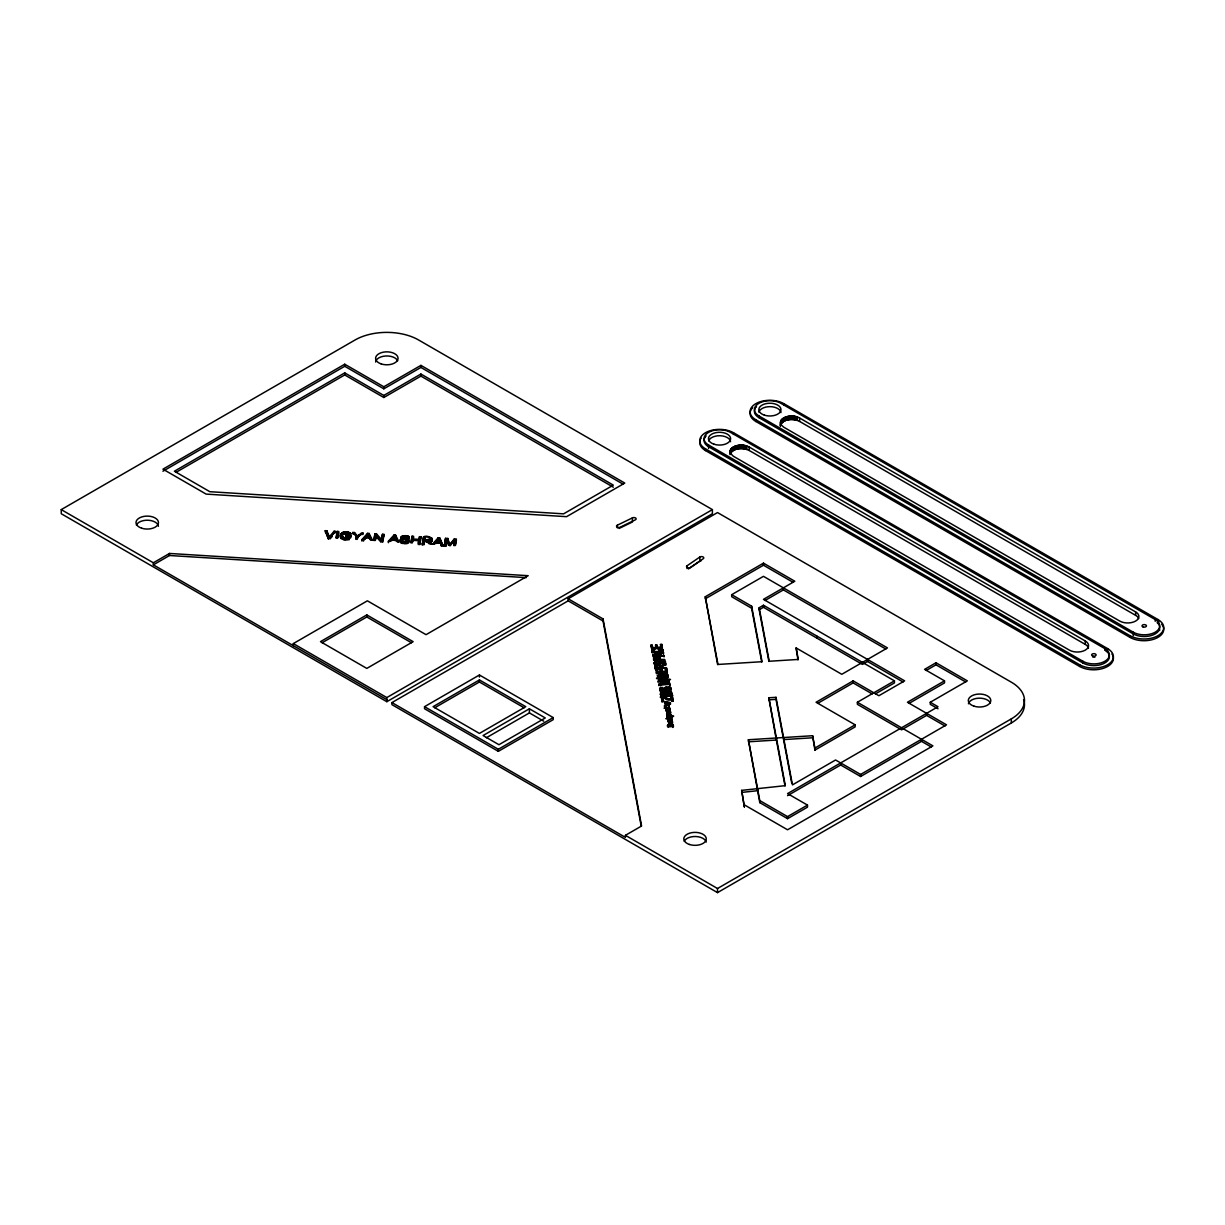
<?xml version="1.0" encoding="UTF-8"?>
<svg xmlns="http://www.w3.org/2000/svg" width="1225" height="1225" viewBox="0 0 1225 1225"><rect width="100%" height="100%" fill="white"/><g stroke="black" fill="none" stroke-linecap="round" stroke-linejoin="round"><path stroke-width="1.5" d="M665.512 663.782C664.072 657.702 655.39 667.717 659.157 661.822C666.078 655.36 665.298 669.11 665.512 661.883M662.786 687.929C658.055 689.706 665.221 690.793 665.788 687.225C676.812 685.602 665.573 692.829 669.08 689.338C670.274 685.832 664.838 688.19 664.272 690.226C662.786 690.624 659.739 690.869 659.632 688.756C661.791 684.974 663.751 691.176 662.572 687.393M671.315 724.787C668.023 719.305 675.205 721.51 671.713 723.317C666.446 726.073 668.957 713.976 669.325 722.306M658.3 663.307C656.033 664.823 654.288 661.286 657.412 661.531C654.472 659.77 652.404 666.477 656.309 662.495M654.257 664.18L654.487 661.944M346.108 536.611L350.932 536.918L350.932 535.555L346.108 535.248L345.971 537.392L345.971 536.014L349.324 536.228L349.079 538.832L344.547 539.153L342.204 537.897L342.204 534.345L345.649 532.645L349.63 534.284L350.779 533.533L347.915 532.048L342.418 532.569L340.397 534.973L341.086 538.541L340.351 535.447M342.204 534.345L342.204 537.897M664.348 660.811L663.261 664.517M669.462 688.098L669.401 690.441L669.462 689.476M340.351 536.826L341.897 534.238L347.915 533.411L347.915 532.048M656.294 665.19L655.191 666.109L655.605 668.467L666.507 667.717L661.561 667.503L661.653 666.262L665.757 664.027L661.102 665.879L656.294 665.19L656.692 669.202L657.32 666.951M661.056 669.462L655.605 669.83C653.002 666.538 660.26 663.184 660.306 667.579L656.692 667.824M660.903 690.456L661.684 687.516M667.839 702.492L664.287 701.634L670.412 702.951L664.639 703.38L667.839 702.492L667.839 703.854M658.836 649.02L659.081 648.438C672.647 651.547 644.197 654.456 654.64 648.821L655.084 649.342C647.596 653.507 668.85 650.904 658.836 649.02L658.836 650.398M653.338 649.143L653.507 652.603M780.493 421.722L780.999 424.646L783.694 427.157L1119.757 621.075A11.224 6.477 0 0 0 1135.636 621.06A11.224 6.477 0 0 0 1135.621 611.903L799.573 417.985C792.897 414.035 778.059 415.75 780.417 426.423M780.417 425.565C783.051 418.322 793.693 418.368 799.573 421.415L1135.621 615.333A11.224 6.477 0 0 1 1138.699 618.64M337.258 531.42L336.002 537.989L337.518 538.081L338.774 531.512L337.258 531.42L336.324 537.714M337.824 537.821L338.774 532.89L337.258 532.798M345.971 536.014L346.108 535.248M349.263 539.735L349.324 536.228M350.932 535.555L350.472 537.989L348.038 538.617L341.086 537.163M356.261 536.458L355.725 539.245L357.225 539.337L357.761 536.565L363.029 533.059L363.029 534.437L361.268 534.33L357.241 537.193L354.423 532.523L352.601 532.4L356.261 536.458L356.261 537.836M376.504 533.916L376.504 535.294L381.496 540.837L381.496 539.459L376.504 533.916L374.957 533.824L373.702 540.393L375.141 540.485L376.136 535.325L381.113 540.868L381.113 542.231L376.136 536.688L376.136 535.325M374.023 540.118L374.957 533.824M375.478 540.133L376.136 536.688M381.496 539.459L382.476 534.299L383.915 534.391L382.981 540.7M381.496 540.837L382.476 534.299M382.659 542.338L383.915 534.391M412.932 541.128L413.606 536.29L412.09 536.198L410.834 542.767L412.335 542.859L412.932 539.766L418.858 540.133L418.261 544.604M411.156 542.491L412.09 536.198M418.858 540.133L418.261 543.226L419.762 543.333L421.017 536.764L419.517 536.657L418.996 540.73L413.085 540.347M418.996 540.73L419.517 536.657M420.711 539.781L419.762 544.696L419.762 543.333M423.544 536.918L422.288 544.865L423.544 536.918C427.602 534.161 436.758 540.424 428.75 540.868L432.318 544.13M430.679 538.755C431.92 543.303 429.286 533.993 424.907 537.744L423.789 544.957L424.355 540.669L427.586 541.082L430.434 544.007L434.094 544.237L435.733 542.338L440.479 542.629L441.429 546.074L440.479 542.629M424.493 541.297L424.907 537.744M445.548 538.326L444.292 546.258L445.548 538.326L447.814 538.464L449.973 545.676L454.383 538.893L456.404 539.015L455.149 545.584L453.709 545.493L454.751 539.995L450.402 545.278L449.039 545.202L446.819 539.398L445.747 546.35L446.819 539.398M454.046 545.033L454.751 539.995M455.47 545.309L456.404 540.393L454.383 540.256M662.725 649.342C663.108 654.824 663.797 649.709 660.704 649.954L660.704 648.576M668.299 719.305C667.334 723.47 673.107 717.084 671.116 720.882C673.199 715.783 666.017 723.868 671.897 724.113M666.278 710.393C669.141 709.75 670.657 713.471 670.504 712.598M730.253 450.371L730.422 453.311L733.331 456.221L1069.394 650.138A11.224 6.477 0 0 0 1085.273 650.138A11.224 6.477 0 0 0 1085.273 640.966L749.21 447.048C742.794 443.358 728.538 444.491 730.069 454.643M660.551 692.799C661.132 696.52 672.77 695.999 671.223 691.849C669.141 690.609 666.507 690.9 664.195 691.145C660.168 689.706 660.015 698.403 660.719 692.538M671.239 693.718L671.239 695.096L671.668 693.718L669.968 692.646L662.847 692.799L662.725 689.951M669.891 711.541L668.666 712.077L668.605 713.869M669.937 712.782L668.666 713.44L668.452 708.264L666.323 708.77L666.446 711.174L666.14 708.418L664.011 708.142L669.692 707.759L669.922 709.964M668.421 722.275L670.55 721.265L670.902 724.404M671.132 714.772L667.319 713.991L670.733 712.843L666.676 713.731L667.013 715.063L671.132 714.772L671.254 718.462L671.392 717.636M669.845 720.713L668.942 721.908M432.18 541.006L432.272 538.77M670.32 723.056C666.813 721.173 672.847 723.026 669.417 724.281M667.656 724.848L667.824 726.838L673.505 726.456C673.138 719.825 663.047 728.507 669.371 725.384M730.253 453.801C733.852 447.477 743.376 447.523 749.21 450.478L1085.273 644.396A11.224 6.477 0 0 1 1088.474 648.132M669.6 722.26L670.412 716.013L667.426 715.599M664.272 690.196L667.303 688.327M430.741 539.199L424.493 539.919M401.05 537.208C405.444 533.151 415.734 538.709 402.749 536.872C413.928 538.878 406.287 546.901 400.085 539.934L404.587 541.68L407.634 540.746L401.05 537.208L401.065 539.015M401.05 538.587L402.382 537.331L406.577 537.163L406.577 535.784M653.737 657.794L653.936 660.321L664.853 659.586L660.306 659.326C660.443 655.497 652.129 656.018 653.614 660.107C653.859 657.35 660.551 657.335 660.306 660.704L664.746 660.397M654.257 662.802L658.284 663.981L662.648 661.071L664.21 662.342L662.189 663.919L664.808 663.246M659.816 663.322L659.816 664.685L660.964 662.802M659.632 690.119L662.572 688.772M367.286 536.673L365.663 538.525L368.143 534.1L369.521 538.77M368.143 534.1L367.76 536.075L367.76 534.697M394.236 536.397L396.012 540.455L392.153 540.21L394.236 536.397L394.236 537.76M438.382 539.199L440.158 543.272L436.299 543.027L438.764 538.587M668.666 712.077C666.829 707.223 664.853 714.696 669.83 712.246C670.565 710.347 667.457 706.519 669.539 711.74M334.119 531.221L334.119 532.599L329.311 538.204L329.311 536.841L334.119 531.221L335.665 531.313L329.954 537.607L329.954 538.969L332.235 536.458M449.973 544.298L454.383 538.893M672.739 726.058C673.015 723.439 667.227 723.761 668.406 726.348L672.739 726.058L672.739 727.436M669.508 723.378L668.253 727.038L668.253 724.343M669.11 718.6L669.218 715.905L667.87 716.411L669.83 717.176L670.412 716.013M670.044 722.061L670.289 720.269M661.362 648.714L661.224 652.358L660.995 649.311M363.458 541.113L365.096 537.836L369.858 538.127L370.792 540.21L372.507 540.317L369.123 533.457L367.5 533.35L361.865 539.643L361.865 541.006L367.5 534.712L367.5 533.35M388.356 541.327L393.975 535.034L395.598 535.141L398.998 542.001L397.283 541.894L396.333 539.827L391.587 539.521L389.948 541.435L388.356 541.327L388.356 542.706M436.299 543.027L437.907 539.812M662.112 692.493C666.293 699.827 677.563 687.975 662.112 692.493L662.082 695.188L662.112 693.871M389.473 541.435L393.975 536.412L393.975 535.034M432.502 544.145L438.121 537.852L439.744 537.959L443.144 546.197L439.744 537.959M433.619 544.252L438.121 539.214L438.121 537.852M655.987 657.549L654.9 658.085L655.115 661.056L655.987 657.549L658.575 657.886L659.019 660.78L658.79 658.33M669.539 720.315L668.115 720.821L668.115 719.442M662.266 691.604L660.474 694.743M400.085 539.934L400.085 541.312C402.122 542.828 409.64 544.972 407.45 539.046M653.338 650.506L651.884 652.328L651.884 650.092M659.463 666.339L661.102 667.257L662.939 666.323L662.939 664.961M655.911 663.292L655.743 664.486L655.712 662.082M357.241 537.193L358.695 534.743L363.029 533.059M666.859 714.742L668.207 714.389M687.026 565.812L699.843 557.023A2.251 1.302 0 0 1 703.012 556.916A2.251 1.302 0 0 1 703.196 558.753L690.532 567.42A2.251 1.302 0 0 1 687.378 567.634A2.251 1.302 0 0 1 687.026 565.812L687.026 568.553M688.45 568.951L699.843 561.142A2.251 1.302 0 0 1 701.267 560.713M668.728 705.523C670.259 704.007 666.568 703.518 665.604 704.176C660.765 709.826 671.009 702.231 668.728 706.886M61.25 509.615L355.066 339.983A44.927 25.939 0 0 1 418.598 339.983L712.399 509.615L712.399 513.734L386.824 701.695L61.25 513.734L61.25 509.615L153.355 562.78L169.509 553.455L528.189 575.689L426.04 634.673L367.393 600.817L293.311 643.584L293.311 645.652M344.73 364.208L162.94 469.175L206.137 494.104L566.578 516.674L624.781 483.079L420.91 365.372L383.823 386.778L344.73 364.208L344.73 366.275L162.94 471.227M344.73 372.875L174.394 471.227L209.843 491.7L563.592 513.842L613.327 485.131L420.91 374.038L383.823 395.445L344.73 372.875L344.73 374.942L176.048 472.329M344.73 366.275L383.823 388.83L420.91 367.439L623.112 484.181M344.73 374.942L383.823 397.513L420.91 376.106L613.327 487.198M153.355 562.78L153.355 564.847L169.509 555.507L526.275 577.633M366.796 614.904L320.46 641.655L366.796 668.406L413.131 641.655L366.796 614.904L366.796 616.971L411.478 642.757M322.114 642.757L366.796 616.971M293.311 643.584L386.824 697.576L712.399 509.615M568.17 600.832L568.17 598.78L717.513 512.555L1011.329 682.187A44.927 25.939 0 0 1 1011.329 718.876L1011.329 722.98L717.513 892.612L391.939 704.651L391.939 702.583L568.17 600.832L603.052 620.983L641.226 826.186M424.539 706.672L479.419 674.99L553.21 717.59L553.21 719.657L498.33 751.338L424.539 708.739L424.539 706.672L498.33 749.287L553.21 717.59M479.419 679.936L433.083 706.672L479.419 733.423L525.755 706.672L479.419 679.936L479.419 681.988L524.101 707.774M434.737 707.774L479.419 681.988M717.636 664.639L705.263 596.759L763.466 563.148L794.811 581.247L763.466 599.347L904.647 680.855L878.892 695.723L853.136 680.855L816.064 702.262L855.157 724.832L855.157 726.884L814.916 750.113L812.604 735.72L748.368 739.747L759.791 802.635L787.553 818.668L807.489 807.168L807.489 805.101L787.553 793.601L938.013 706.733L930.265 702.262L930.265 704.314L938.013 708.785M705.263 598.811L763.466 565.215L793.157 582.35M529.399 708.785L483.079 735.536L498.942 744.708L545.278 717.957L529.399 708.785L529.399 712.904L486.386 737.741M761.705 661.913L751.629 608.243L731.692 596.728L731.692 594.676L763.466 576.332L887.467 647.918L841.789 674.301L796.112 647.933L797.965 659.846M764.997 600.51L783.403 589.899L885.813 649.02M768.887 661.469L759.178 609.774L759.178 607.707L763.466 605.242L894.449 680.855L894.449 682.907L875.385 693.917M759.178 609.774L763.466 607.294L862.431 664.425L867.545 661.485L903.039 681.988M817.672 703.395L853.136 682.907L872.2 693.917M391.939 702.583L625.408 837.379L625.408 835.327L641.578 826.002L603.052 618.916L568.17 598.78M944.996 725.996L926.605 715.385L901.569 729.84L857.377 704.314L857.377 702.262L894.449 680.855M930.265 702.262L967.337 680.855L935.992 662.756L924.584 669.355L944.521 680.855L944.521 682.907L909.057 703.395M926.207 670.458L935.992 664.823L965.683 681.957M814.916 750.113L814.916 748.062L855.157 724.832M944.521 680.855L907.434 702.262L946.527 724.832L860.608 774.445L835.572 759.99L792.452 784.888L776.007 697.331L768.825 697.775L775.701 736.393M787.553 795.653L840.672 764.997L860.608 776.497L921.506 741.339L931.276 746.99M748.368 739.747L759.791 800.583L787.553 816.616L807.489 805.101M625.408 835.327L717.513 888.508L1011.329 718.876M670.902 723.041L672.157 722.367L671.178 721.647M403.653 537.852L402.52 538.617L403.592 539.505L403.592 538.127M427.739 540.133L427.739 541.496L430.327 541.144M617.369 525.188L632.406 517.884A2.251 1.302 0 0 1 635.576 517.991A2.251 1.302 0 0 1 635.377 519.813L620.172 527.209A2.251 1.302 0 0 1 617.017 527.01A2.251 1.302 0 0 1 617.369 525.188L617.369 527.929M619.038 528.48L632.406 521.988L632.406 517.884M669.554 710.944L666.921 711.296L666.323 709.153M664.792 691.375L664.272 688.817M667.074 712.337C666.507 711.021 670.779 708.984 668.452 708.264M660.903 687.73C658.453 691.084 664.7 692.982 663.996 689.399M662.495 676.767L662.495 675.404L656.508 672.923L661.286 674.378L667.411 672.112L662.342 674.715L662.342 676.077L668.115 676.95M658.101 674.791L661.286 675.756L667.411 673.474M666.89 711.939L668.314 711.679M342.204 536.519L344.547 537.79L349.079 537.453M667.058 688.909L666.66 687.654M669.095 719.504L669.095 720.882M656.294 666.568L657.044 665.007M430.802 541.986L430.312 538.388M652.91 656.631L652.787 654.655L663.353 652.205L663.491 654.211M658.07 654.808L661.592 653.982M659.387 679.416L668.192 677.379L667.993 675.021L662.342 674.715M660.643 656.677L660.275 653.553L663.491 652.833M665.114 677.348L668.192 676.001C634.642 679.783 686.138 680.12 665.481 679.109L665.114 677.348L665.481 680.472L665.481 679.109M659.142 653.798L659.433 656.6L659.142 653.798L654.012 654.885L654.012 656.263M661.041 678.237L663.981 677.593L664.272 680.396L659.907 680.089L659.907 678.711L658.851 678.696L661.041 678.237L660.979 680.151M671.423 718.983C671.576 724.006 669.738 717.222 670.688 715.431C681.33 716.564 658.728 718.478 670.688 715.431M660.505 685.832L660.505 684.469L669.539 682.616L660.061 681.513L660.061 682.892M658.82 685.648L658.82 684.27L667.916 682.447L667.916 683.826L666.354 684.132L666.354 682.754M669.616 723.179L670.044 720.683M665.833 709.382L669.156 709.75L669.554 708.28M741.646 790.37L744.356 806.908L741.646 790.37L785.332 785.654L768.825 697.775M741.646 792.422L757.555 790.707L757.555 788.655M659.264 653.507L657.764 653.66L657.641 651.715M658.928 652.971L654.563 652.986M652.159 646.494L650.873 646.586L650.873 645.207L652.159 645.131L652.665 648.974L652.159 645.131M662.403 648.882L660.474 644.457L661.76 644.381L662.373 650.475M657.289 648.668L655.543 645.054L656.814 644.962L657.289 648.668L660.995 648.408L660.474 644.457M652.665 647.612L656.003 647.382L656.003 648.745M657.289 647.29L660.995 647.045M662.403 647.504L651.486 648.255L650.873 645.207M655.115 659.678L659.019 659.418M666.676 668.498L666.676 669.876L665.389 669.952L665.389 668.59L666.676 668.498L667.303 671.637L656.401 672.372L655.773 669.34L661.73 669.095L662.189 672.785L661.73 669.095M661.73 670.458L660.443 670.55L660.443 669.172L660.918 672.877L657.565 673.107L655.605 668.467M657.059 670.626L657.059 669.248L657.565 671.729L660.918 671.499M662.189 671.423L665.91 671.162L665.91 672.54M662.495 675.404L657.09 675.771L668.115 675.587M658.177 682.478L658.177 681.1L669.187 680.901L660.061 681.513M660.505 684.469L669.784 683.841L669.907 685.74M669.907 684.377L658.989 685.112L658.82 684.27M661.24 696.183C694.529 694.024 643.033 697.852 666.691 697.178M661.5 697.5L662.112 701.879L661.5 697.5L662.802 697.408L671.668 699.46L671.744 701.466M670.841 699.245L671.668 700.822L671.116 696.78L672.403 696.688L673.076 701.374L672.403 696.688M661.5 698.862L662.802 698.786M671.116 698.143L672.403 698.066M662.112 700.501L663.414 700.424L663.414 701.787L662.802 697.408M673.076 700.011L662.924 698.066L663.414 700.424M667.656 719.596L670.397 719.412M768.825 699.827L776.007 699.383L783.219 737.772M748.368 741.799L776.39 740.053L784.995 785.868M783.556 737.542L783.556 739.594L812.604 737.787M428.658 540.148L429.531 542.216M666.982 709.52L667.977 709.551M670.795 717.207L672.02 717.237M670.749 720.285L672.142 720.882M654.012 654.885L659.433 655.222M668.146 709.627L669.279 709.933M659.938 649.862L659.081 648.438M668.1 712.093C665.343 708.816 669.172 714.527 668.13 715.905M667.87 715.859L667.947 713.455L667.028 713.226M659.907 678.711L664.272 679.018M667.916 682.447L658.177 681.1M666.124 683.718L667.916 683.826M325.238 530.655L328.392 538.878L325.238 530.655L326.876 530.762L329.311 536.841M325.238 532.033L326.876 532.125L329.311 538.204M334.119 532.599L335.665 532.691M352.601 533.763L354.423 533.886M367.5 534.712L369.123 534.82L371.833 540.317M374.957 535.202L376.504 535.294M382.476 535.677L383.915 535.769M393.975 536.412L395.598 536.504L398.309 542.001M412.09 537.561L413.606 537.653M419.517 538.035L421.017 538.127L421.017 536.764M438.121 539.214L439.744 539.322M445.548 539.689L447.814 539.842L449.973 545.676M413.085 538.985L418.996 539.368M365.663 537.147L369.521 537.392M392.153 538.847L396.012 539.092M436.299 541.649L440.158 541.894M328.392 537.499L329.954 537.607M361.865 539.643L363.458 539.735M381.113 540.868L382.659 540.96M422.288 543.487L423.789 543.578M441.429 544.712L443.144 544.819M444.292 544.895L445.747 544.987M652.787 654.655L664.149 656.125L660.643 655.298L660.275 653.553M672.081 716.824L667.212 717.406M668.161 688.312L670.887 690.18L670.887 688.282M668.023 688.848L668.896 689.032L668.988 687.026M668.651 703.625L669.631 703.793M432.287 540.669L429.929 538.74L429.929 537.377M666.017 699.521L669.233 700.256M671.713 725.384L673.26 726.639L673.183 724.986M665.956 705.523C672.494 705.661 663.292 702.446 665.956 706.886M672.02 722.796L671.193 722.597L671.882 723.225M350.779 533.533L350.779 534.912L348.926 533.656L348.926 532.278M407.588 537.407L408.936 538.188L408.936 536.826M409.073 540.271C410.161 543.992 407.312 538.878 405.016 539.842L405.016 538.464M401.111 543.027L401.968 543.425L401.968 542.047M428.75 542.246L430.679 543.578L430.679 542.216M783.816 403.638L1157.962 619.528A19.768 11.408 0 0 1 1157.962 635.668A19.768 11.408 0 0 1 1130.017 635.668L755.871 419.777A19.768 11.408 0 0 1 755.856 403.638A19.768 11.408 0 0 1 783.816 403.638L783.816 405.353M1155.206 621.259L1155.206 619.544L780.861 403.285A15.496 8.942 0 0 0 758.949 403.285A15.496 8.942 0 0 0 758.933 415.933L758.933 417.648L1133.278 633.907A15.496 8.942 0 0 0 1151.546 635.469A15.496 8.942 0 0 0 1159.447 625.837M758.933 415.933L1133.278 632.192A15.496 8.942 0 0 0 1155.19 632.192A15.496 8.942 0 0 0 1155.206 619.544M750.251 411.937A19.768 11.408 0 0 0 755.871 421.492L1130.017 637.383A19.768 11.408 0 0 0 1153.873 639.19A19.768 11.408 0 0 0 1163.076 626.358M733.453 432.716L1107.599 648.607A19.768 11.408 0 0 1 1107.614 664.746A19.768 11.408 0 0 1 1079.654 664.746L705.508 448.855A19.768 11.408 0 0 1 705.508 432.716A19.768 11.408 0 0 1 733.453 432.716L733.453 434.431M1104.843 650.337L1104.843 648.622L730.498 432.364A15.496 8.942 0 0 0 708.586 432.364A15.496 8.942 0 0 0 708.571 445.012L708.571 448.442M708.571 445.012L1082.931 661.27A15.496 8.942 0 0 0 1104.843 661.27A15.496 8.942 0 0 0 1104.843 648.622M1109.253 655.482A15.496 8.942 0 0 1 1100.739 664.685A15.496 8.942 0 0 1 1082.931 662.985L708.571 446.727A15.496 8.942 0 0 1 704.865 437.524M700.103 440.28A19.768 11.408 0 0 0 705.508 450.57L1079.654 666.461A19.768 11.408 0 0 0 1102.944 668.452A19.768 11.408 0 0 0 1113.02 656.156M731.692 594.676L751.629 606.176L762.057 661.699L717.988 664.455L705.263 596.759M857.377 702.262L932.914 745.872L787.553 829.784L744.356 804.856M529.399 712.904L543.686 721.157M153.355 564.847L386.824 699.643M672.433 724.235L672.602 726.731L671.882 721.862M666.415 709.26L666.737 710.822M354.423 532.523L357.241 535.83M438.764 539.965L440.158 543.272M396.012 540.455L395.17 537.193M667.257 717.911L667.472 709.979M664.226 663.368L663.613 660.627M368.143 535.463L368.679 536.872L368.679 535.493M446.819 540.761L448.472 545.11M664.042 656.922L664.042 655.543M665.757 665.389L665.757 664.027M665.389 668.59L665.91 671.162M671.116 696.78L671.668 699.46M664.272 680.396L663.981 677.593M671.132 716.15L668.804 715.905L668.865 717.314M655.543 645.054L656.003 647.382M667.824 712.138L668.1 713.455M670.06 723.102L670.32 724.419M796.112 647.933L798.271 659.433L769.223 661.255L759.178 607.707M812.604 735.72L814.916 748.062M783.556 739.594L791.763 783.296M661.423 668.222L662.189 665.236M670.887 717.835L670.152 718.493L670.197 715.951M1157.962 619.528L1157.962 621.243A19.768 11.408 0 0 1 1158.835 621.795M1135.621 611.903L1135.621 615.333M1133.278 632.192L1133.278 635.622M1130.017 635.668L1130.017 637.383M1107.599 648.607L1107.599 650.322M1085.273 640.966L1085.273 644.396M1082.931 661.27L1082.931 662.985M1079.654 664.746L1079.654 666.461M935.992 662.756L935.992 664.823M926.605 713.317L926.605 715.385M921.506 739.288L921.506 741.339M867.545 659.433L867.545 661.485M860.608 774.445L860.608 776.497M853.136 680.855L853.136 682.907M840.672 762.93L840.672 764.997M816.769 636.005L816.769 638.057M799.573 417.985L799.573 421.415M797.245 416.944L797.245 420.374M796.587 416.745L796.587 420.175M795.928 416.577L795.928 420.007M795.239 416.423L795.239 419.853M794.535 416.301L794.535 419.731M793.815 416.209L793.815 419.639M793.096 416.132L793.096 419.562M792.361 416.102L792.361 419.532M791.626 416.087L791.626 419.517M790.891 416.102L790.891 419.532M790.156 416.132L790.156 419.562M789.436 416.209L789.436 419.639M788.716 416.301L788.716 419.731M788.012 416.423L788.012 419.853M787.553 816.616L787.553 818.668M787.323 416.577L787.323 420.007M786.664 416.745L786.664 420.175M786.006 416.944L786.006 420.374M785.378 417.174L785.378 420.604M784.781 417.419L784.781 420.849M784.214 417.694L784.214 421.124M783.678 417.985L783.678 421.415M783.403 587.832L783.403 589.899M783.188 418.292L783.188 421.722M782.714 418.613L782.714 422.043M782.285 418.965L782.285 422.395M781.902 419.317L781.902 422.748M781.55 419.7L781.55 423.13M781.244 420.083L781.244 423.513M780.999 420.481L780.999 423.911M780.784 420.895L780.616 424.738M776.39 737.986L776.39 740.053M776.007 697.331L776.007 699.383M763.466 563.148L763.466 565.215M763.466 605.242L763.466 607.294M759.791 800.583L759.791 802.635M755.871 419.777L755.871 421.492M751.629 606.176L751.629 608.243M749.21 447.048L749.21 450.478M746.882 446.022L746.882 449.452M746.239 445.823L746.239 449.253M745.566 445.655L745.566 449.07M744.877 445.502L744.877 448.932M744.172 445.379L744.172 448.809M743.452 445.272L743.452 448.702M742.733 445.211L742.733 448.641M741.998 445.165L741.998 448.595M741.263 445.15L741.263 448.58M740.528 445.165L740.528 448.595M739.808 445.211L739.808 448.641M739.073 445.272L739.073 448.702M738.369 445.379L738.369 448.809M737.664 445.502L737.664 448.932M736.975 445.655L736.975 449.085M736.302 445.823L736.302 449.253M735.658 446.022L735.658 449.452M735.031 446.252L735.031 449.682M734.433 446.497L734.433 449.927M733.867 446.757L733.867 450.188M733.331 447.048L733.331 450.478M732.826 447.37L732.826 450.8M732.366 447.692L732.366 451.122M731.938 448.044L731.938 451.474M731.539 448.396L731.539 451.826M731.202 448.779L731.202 452.209M730.896 449.162L730.896 452.592M730.636 449.56L730.636 452.99M730.422 449.958L730.422 453.388M717.513 888.508L717.513 892.612M705.508 448.855L705.508 450.57M699.843 557.023L699.843 561.142M672.893 724.542L673.061 726.119M672.693 724.373L672.693 725.736M672.142 719.519L672.234 721.571M672.234 724.695L672.234 726.073M671.974 719.289L671.974 720.668M671.668 692.339L671.698 694.56M671.698 715.798L671.698 717.176M671.729 719.106L671.652 721.448M671.713 722.842L671.713 724.695M671.484 692.094L671.514 694.82M671.514 715.4L671.407 718.279M671.591 721.739L671.484 724.297M671.223 691.849L671.223 693.228M671.147 719.335L671.147 720.713M670.887 691.635L670.887 692.998M670.871 693.962L670.871 695.341M671.04 714.374L671.009 718.631M671.086 718.922L670.902 720.683M670.688 687.868L670.642 690.64M670.841 723.454L670.841 724.832M670.458 691.436L670.442 695.555M670.412 702.951L670.412 704.329M670.504 711.22L670.458 713.072M670.55 721.265L670.351 722.643M670.351 723.47L670.351 724.848M670.289 687.501L670.289 688.879M670.121 692.14L669.937 695.754M670.182 702.629L670.335 704.145M670.32 711.909L670.106 713.455M669.968 691.268L669.968 692.646M669.952 702.507L669.952 703.885M669.922 708.586L669.998 710.439M669.922 715.905L670.014 718.952M669.907 723.439L669.907 724.817M669.784 683.841L669.784 685.204M669.723 687.21L669.585 690.119M669.723 691.926C670.58 692.906 670.305 696.795 669.6 693.794M669.631 702.415L669.753 704.436M669.799 711.664L669.662 713.149M669.585 715.89L669.462 718.585M669.6 717.62L669.6 718.998M669.646 719.948L669.83 724.388M669.386 691.145L669.386 692.508M669.386 702.752L669.386 704.115M669.355 710.776L669.493 713.731M669.08 680.365L669.187 682.264M669.233 687.853L669.08 690.701M669.172 691.742L669.172 693.105M669.233 705.478L669.233 706.856M669.263 711.97L669.08 713.823M669.08 724.542L669.08 725.92M669.018 694.024L669.018 695.387M668.835 702.66L668.835 704.023M668.957 708.372L668.988 713.409M669.018 717.636L669.049 722.306M668.819 724.633L668.819 726.012M668.636 689.537L668.743 692.416M668.651 702.262L668.666 704.007M668.728 708.31L668.651 711.266M668.804 714.527L668.804 718.585M668.574 719.197L668.789 722.275M668.758 724.143L668.758 725.522M668.482 687.531L668.482 688.909M668.513 691.604L668.513 692.982M668.329 694.192L668.329 695.57M668.437 714.543L668.482 718.952M668.467 724.848L668.467 726.226M668.054 690.977L668.054 692.339M668.069 709.964L668.115 711.679M668.115 716.181L668.115 718.386M667.993 675.021L667.993 676.399M667.977 716.288L668.008 718.83M667.993 719.642L667.947 721.51M667.87 724.603L667.87 725.981M667.732 691.528L667.732 692.906M667.594 709.566L667.64 711.74M667.594 712.062L667.732 719.994M667.319 690.946L667.319 692.309M667.503 694.33L667.503 695.693M667.257 709.551L667.257 718.11M666.844 691.513L666.844 692.891M666.859 713.379L667.013 716.426M666.538 690.946L666.538 692.309M666.584 694.422L666.584 695.785M666.737 713.547L666.691 715.323M666.477 687.057L666.339 689.2M666.094 688.082L666.094 689.445M666.078 709.612L666.078 710.99M665.788 687.225L665.788 688.603M665.833 691.558L665.833 692.921M665.711 688.863L665.711 690.226M665.742 690.977L665.742 692.355M665.328 661.454L665.282 664.241M665.466 689.369L665.466 690.747M665.435 694.468L665.435 695.831M665.206 687.501L665.206 688.863M664.93 661.102L664.93 662.465M664.777 687.853L664.777 689.216M664.945 691.053L664.945 692.416M664.532 688.236L664.532 689.598M664.608 691.681L664.608 693.059M664.21 675.281L664.21 676.659M664.44 694.452L664.44 695.831M664.103 661.699L664.103 664.93M664.195 691.145L664.195 692.523M663.858 661.454L663.705 664.302M663.659 689.721L663.552 693.258M663.628 694.376L663.628 695.739M663.353 652.205L663.353 653.568M663.261 663.138L663.215 665.16M663.261 689.859L663.261 691.237M662.955 649.618L663.031 651.93M663.123 661.132L663.123 662.511M662.939 690.471L662.939 691.849M662.97 694.223L662.97 695.601M662.786 660.535L662.786 661.913M662.694 663.292L662.694 664.67M662.587 651.087L662.587 652.45M662.648 661.071L662.648 662.449M662.465 694.039L662.465 695.402M662.235 651.317L662.235 652.68M661.929 648.882L661.929 650.261M661.929 660.551L662.158 662.449M662.097 689.935L662.128 691.849M661.76 644.381L661.76 645.743M661.76 649.832L661.791 652.894M661.684 661.132L661.684 662.511M661.76 691.803L661.837 694.942M661.592 649.648L661.485 652.175M661.592 665.512L661.561 668.865M661.561 688.19L661.531 691.16M661.577 694.452L661.577 695.831M661.286 661.255L661.286 662.618M661.286 674.378L661.286 675.756M661.286 688.327L661.362 691.773M661.332 692.033L661.332 693.396M660.903 651.133L660.903 652.512M661.117 660.658L661.117 662.021M660.903 665.619L661.102 667.257M660.979 692.278L660.979 693.641M661.025 694.146L661.025 695.524M660.719 661.684L660.719 663.047M660.413 660.826L660.413 662.204M660.643 665.389L660.643 666.752M660.306 659.326L660.306 660.704M660.336 662.465L660.336 663.827M660.306 665.206L660.306 666.568M660.275 688.006L660.275 689.369M659.938 648.484L660.076 650.475M659.938 657.84L660.091 659.617M660.091 662.97L660.091 664.348M659.907 665.068L660.061 667.763L659.739 665.803M659.693 657.519L659.693 658.882M659.846 661.102L659.846 662.465M659.862 688.343L659.8 690.977M659.494 649.051L659.494 650.414M659.402 661.454L659.402 662.817M659.418 663.613L659.418 664.976M659.341 657.258L659.341 658.637M659.157 661.822L659.157 663.2M658.882 657.09L658.882 658.453M658.912 662.419L658.897 665.206M658.621 663.001L658.621 664.363M658.376 657.718L658.575 659.249M658.33 656.968L658.116 658.973M657.886 663.46L657.886 664.838M657.748 656.906L657.81 658.897M657.457 657.473L657.457 658.851M657.366 663.537L657.366 664.915M657.565 671.729L657.565 673.107M657.121 656.876L657.121 658.254M656.814 644.962L656.814 646.341M656.922 652.328L656.922 653.706M656.569 651.761L656.569 653.139M656.615 657.473L656.615 658.851M656.722 663.521L656.722 664.899M656.784 665.788L656.585 667.288M656.447 656.906L656.447 658.269M656.462 666.078L656.416 667.87M656.401 672.372L656.401 673.75M656.156 652.343L656.156 653.706M656.156 663.399L656.156 664.762M655.911 661.929L655.926 664.639M655.681 656.983L655.681 658.361M655.697 665.435L655.697 666.813M655.513 651.731L655.421 653.675M655.467 657.687L655.467 659.05M655.528 661.316L655.314 665.19M655.344 665.726L655.344 667.104M655.099 657.871L655.099 659.234M655.191 666.109L655.222 667.977M654.992 657.136L654.9 659.969M654.9 661.607L654.9 662.97M654.793 663.552L654.793 664.915M654.426 657.32L654.426 658.698M653.997 657.534L653.997 658.912M653.093 650.215L653.032 651.991M652.833 649.342L652.833 650.72M652.42 649.572L652.42 650.95M652.328 651.44L652.328 652.818M652.098 649.817L652.067 652.573M603.052 618.916L603.052 620.983M498.33 749.287L498.33 751.338M479.419 674.99L479.419 677.042M450.785 543.288L450.785 544.65M449.621 543.288L449.621 544.666M447.814 538.464L447.814 539.842M439.316 539.995L439.316 541.373M435.733 542.338L435.733 543.701M432.012 538.28L431.981 541.297M431.537 537.852L431.537 539.23M430.863 537.576L430.863 538.939M429.99 538.234L429.99 539.612L429.592 538.112M430.159 541.695L430.159 543.073M429.914 539.98L429.914 541.343M429.531 540.837L429.592 542.629M429.362 540.103L429.362 541.481M429.179 542.553L429.179 543.915M428.26 541.572L428.26 542.951M427.586 541.082L427.586 542.461M426.943 540.868L426.943 542.246M426.101 540.776L426.101 542.154M420.91 365.372L420.91 367.439M420.91 374.038L420.91 376.106M409.242 537.331L409.242 538.709M408.798 539.812L408.859 542.644M408.384 536.382L408.384 537.744M408.262 539.398L408.262 540.761M408.384 541.726L407.68 543.471L407.603 540.455M407.588 536.029L407.695 538.663M407.052 539.949L407.205 542.66M406.746 541.496L406.761 543.732M406.516 538.786L406.47 541.113M406.133 541.634L406.133 543.012M405.689 542.476L405.689 543.854M405.398 535.647L405.307 537.79M405.414 541.695L405.414 543.073M404.587 541.68L404.51 543.839M404.296 535.631L404.296 537.009M404.127 536.428L404.127 537.79M403.683 541.572L403.683 542.951M403.27 535.738L403.27 537.959M403.102 542.323L403.102 543.686M402.749 536.872L402.841 539.214M402.887 541.373L402.887 542.752M402.382 535.968L402.397 540.118M402.244 541.113L402.244 542.476M401.723 536.305L401.723 537.683M401.739 538.418L401.739 539.796L401.264 536.734M401.831 540.792L401.831 542.17M401.524 539.949L401.601 541.787M400.483 541.159L400.483 542.537M396.333 539.827L396.333 541.19M395.598 535.141L395.598 536.504M394.618 535.784L394.618 537.147M393.761 536.994L393.761 538.357M391.587 539.521L391.587 540.883M386.824 697.576L386.824 701.695M383.823 386.778L383.823 388.83M383.823 395.445L383.823 397.513M369.858 538.127L369.858 539.505M369.123 533.457L369.123 534.82M365.096 537.836L365.096 539.199M361.268 532.952L361.268 534.33M358.695 534.743L358.695 536.121M357.761 536.565L357.761 537.928M356.291 534.636L356.291 536.014M350.365 533.028L350.365 534.406M349.768 532.615L349.768 533.993M349.431 533.824L349.431 535.187M349.14 533.457L349.14 534.835L348.727 533.166M348.451 537.653L348.451 539.031M348.038 538.617L348.038 539.98M347.578 537.836L347.578 539.199M347.425 532.753L347.425 534.131M346.752 531.91L346.752 533.288M346.797 538.724L346.797 540.103M346.614 532.661L346.614 534.023M346.614 537.928L346.614 539.306M345.925 531.88L345.925 533.258M345.649 532.645L345.649 534.008M345.618 537.928L345.557 540.087M345.128 531.91L345.128 533.288M344.792 532.722L344.792 534.1M344.746 538.632L344.746 540.011M344.547 537.79L344.547 539.153M344.378 531.987L344.378 533.365M343.995 538.51L343.995 539.873M343.674 532.125L343.015 534.789L343.015 532.308M343.567 537.499L343.567 538.878M343.276 538.326L343.276 539.704L342.602 538.097M343.123 537.316L343.123 538.678M342.755 537.086L342.755 538.449M342.418 532.569L342.648 535.095M341.897 532.875L341.897 534.238M341.959 535.019L341.928 537.208M341.438 533.227L341.438 534.605M341.499 537.515L341.499 538.893M341.055 533.641L341.055 535.003M340.749 534.069L340.749 535.432M340.764 536.78L340.764 538.143M340.535 534.513L340.535 537.729M330.122 535.8L330.122 537.163M328.928 535.723L328.928 537.086M326.876 530.762L326.876 532.125M169.509 553.455L169.509 555.507M136.388 525.02A11.224 6.477 0 0 1 148.332 520.242A11.224 6.477 0 0 1 158.438 526.275M375.616 362.003A11.224 6.477 0 0 1 385.722 355.985A11.224 6.477 0 0 1 397.681 360.762M684.208 841.299A11.224 6.477 0 0 1 695.785 836.507A11.224 6.477 0 0 1 706.182 842.126M968.424 703.793A11.224 6.477 0 0 1 978.821 698.173A11.224 6.477 0 0 1 990.412 702.966M1023.61 699.582A44.927 25.939 0 0 1 1011.329 722.98M750.45 411.202A19.768 11.408 0 0 1 751.583 409.058M752.119 408.384A19.768 11.408 0 0 1 752.717 407.726M1161.713 624.26A19.768 11.408 0 0 1 1162.693 625.638M1159.707 629.88A15.496 8.942 0 0 1 1159.6 630.462M758.918 412.212A11.071 6.385 0 0 1 770.265 406.654A11.071 6.385 0 0 1 780.938 412.626M1157.135 622.606A15.496 8.942 0 0 1 1157.671 623.112M1158.146 623.632A15.496 8.942 0 0 1 1159.217 625.271M758.933 417.648A15.496 8.942 0 0 1 755.228 408.446M755.993 407.374A15.496 8.942 0 0 1 756.483 406.853M700.761 438.826A19.768 11.408 0 0 1 701.221 438.137M1111.887 654.012A19.768 11.408 0 0 1 1112.346 654.717M708.678 440.862A11.071 6.385 0 0 1 720.269 435.733A11.071 6.385 0 0 1 730.575 441.704M1105.547 650.751A15.496 8.942 0 0 1 1106.19 651.21M1106.772 651.685A15.496 8.942 0 0 1 1107.308 652.19M1108.212 653.231A15.496 8.942 0 0 1 1109.084 654.916M705.217 436.973A15.496 8.942 0 0 1 706.121 435.932M1092.914 657.228A2.22 1.271 0 0 1 1094.874 657.228M666.89 718.279L666.17 718.738L666.89 718.279M671.775 717.942L667.656 718.218L671.775 717.942M141.625 528.189A11.224 6.477 0 0 0 158.469 522.585A11.224 6.477 0 0 0 141.625 516.965A11.224 6.477 0 0 0 141.625 528.189M381.22 363.932A11.224 6.477 0 0 0 398.064 358.312A11.224 6.477 0 0 0 381.22 352.708A11.224 6.477 0 0 0 381.22 363.932M973.952 706.151A11.224 6.477 0 0 0 990.795 700.532A11.224 6.477 0 0 0 973.952 694.912A11.224 6.477 0 0 0 973.952 706.151M689.43 844.469A11.224 6.477 0 0 0 706.274 838.849A11.224 6.477 0 0 0 689.43 833.245A11.224 6.477 0 0 0 689.43 844.469M764.354 415.137A11.071 6.385 0 0 0 780.968 409.609A11.071 6.385 0 0 0 764.369 404.082A11.071 6.385 0 0 0 764.354 415.137M1143.139 626.97A2.22 1.271 0 0 0 1146.462 625.868A2.22 1.271 0 0 0 1143.139 624.765A2.22 1.271 0 0 0 1143.139 626.97M714.007 444.216A11.071 6.385 0 0 0 730.605 438.688A11.071 6.385 0 0 0 714.007 433.145A11.071 6.385 0 0 0 714.007 444.216M1092.777 656.049A2.22 1.271 0 0 0 1096.099 654.946A2.22 1.271 0 0 0 1092.777 653.828A2.22 1.271 0 0 0 1092.777 656.049"/></g></svg>
